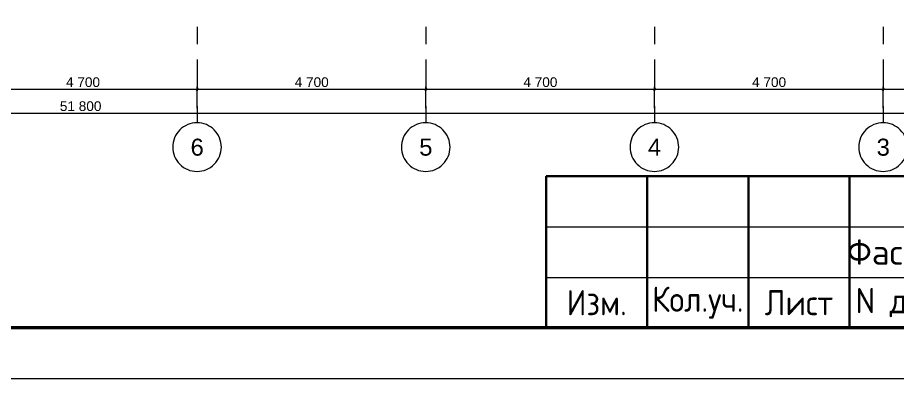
# Model space of a CAD drawing. Header units: millimetres. Extents: x 1499747 to 4230374, y -28481 to 441852.
# Drawn here: x 4128775 to 4146857, y 351570 to 358993 of the extents above; entities that cross this region are included whole.
import ezdxf
from ezdxf.enums import TextEntityAlignment as Align

# ---------------------------------------------------------------- set-up
doc = ezdxf.new("R2010")
doc.units = ezdxf.units.MM
doc.header["$MEASUREMENT"] = 0
doc.layers.add('Чертеж и Рисунок', color=7, linetype='Continuous')
doc.styles.add('РЎР“Р•РќР•Р\xa0Р\x98Р\xa0_РЎРўР\x98Р›Р¬_2', font='')
doc.styles.add('СПДС', font='isocpeur.ttf', dxfattribs={"width": 0.9})
doc.styles.get('РЎР“Р•РќР•Р\xa0Р\x98Р\xa0_РЎРўР\x98Р›Р¬_2').set_extended_font_data('GOST Common', italic=True)

# ---------------------------------------------------------------- blocks, each defined once
blk = doc.blocks.new('*U32')
at = {"lineweight": 0}
blk.add_lwpolyline([(-415, -5), (5, -5), (5, 292), (-415, 292)], close=True, dxfattribs=at)
at = {"color": 0, "linetype": 'Continuous', "lineweight": 50}
blk.add_lwpolyline([(-395, 287), (0, 287), (0, 0), (-395, 0)], close=True, dxfattribs=at)
at = {"lineweight": 35}
for points in [[(-120, 15), (-185, 15)], [(-185, 15), (-185, 0)], [(-175, 15), (-175, 0)], [(-165, 15), (-165, 0)], [(-155, 15), (-155, 0)]]:
    blk.add_lwpolyline(points, dxfattribs=at)
at = {"lineweight": 18}
for points in [[(-185, 10), (-120, 10)], [(-185, 5), (-120, 5)]]:
    blk.add_lwpolyline(points, dxfattribs=at)
at = {"lineweight": -2, "char_height": 2.5, "width": 10, "attachment_point": 5, "style": 'СПДС'}
for s, insert in [('Изм.', (-180, 2.5)), ('Кол.уч.', (-170, 2.5)), ('Лист', (-160, 2.5)), ('N док.', (-150, 2.5))]:
    blk.add_mtext(s, dxfattribs=dict(at, insert=insert))
at = {"style": 'СПДС'}
for tag, p in [('ШИФР_ПРОЕКТА_ЛИСТ2', (-65, 7.5)), ('ЛИСТ_второй', (-5, 5))]:
    blk.add_attdef(tag, text='', height=2.5, dxfattribs=at).set_placement(p, align=Align.MIDDLE_CENTER)

msp = doc.modelspace()

# ---------------------------------------------------------------- linework, layer by layer
at = {"layer": 'Чертеж и Рисунок', "color": 8, "linetype": 'Continuous', "lineweight": 15}
for points in [[(4132462.74167, 358802.04858), (4132462.74167, 358449.24804)], [(4137162.74886, 358802.04858), (4137162.74886, 358449.24804)], [(4141862.75604, 358802.04858), (4141862.75604, 358449.24804)], [(4146562.76322, 358802.04858), (4146562.76322, 358449.24804)], [(4132462.74167, 358131.74756), (4132462.74167, 357828.34709)], [(4137162.74886, 358131.74756), (4137162.74886, 357828.34709)], [(4141862.75604, 358131.74756), (4141862.75604, 357828.34709)], [(4146562.76322, 358131.74756), (4146562.76322, 357828.34709)], [(4132462.74167, 357828.34709), (4132462.74167, 357487.14657)], [(4137162.74886, 357828.34709), (4137162.74886, 357487.14657)], [(4141862.75604, 357828.34709), (4141862.75604, 357487.14657)], [(4146562.76322, 357828.34709), (4146562.76322, 357487.14657)], [(4132462.74167, 357169.64609), (4132462.74167, 356828.34557)], [(4137162.74886, 357169.64609), (4137162.74886, 356828.34557)], [(4141862.75604, 357169.64609), (4141862.75604, 356828.34557)], [(4146562.76322, 357169.64609), (4146562.76322, 356828.34557)]]:
    msp.add_lwpolyline(points, dxfattribs=at)
at = {"layer": 'Чертеж и Рисунок', "color": 7, "linetype": 'Continuous', "lineweight": 5}
for points in [[(4127762.73449, 357522.54663), (4132462.74167, 357522.54663)], [(4132487.74171, 357547.54666), (4132437.74164, 357497.54659)], [(4132462.74167, 357128.34602), (4132462.74167, 357569.4467)], [(4132462.74167, 357522.54663), (4137162.74886, 357522.54663)], [(4137187.74889, 357547.54666), (4137137.74882, 357497.54659)], [(4137162.74886, 357128.34602), (4137162.74886, 357569.4467)], [(4137162.74886, 357522.54663), (4141862.75604, 357522.54663)], [(4141887.75607, 357547.54666), (4141837.756, 357497.54659)], [(4141862.75604, 357128.34602), (4141862.75604, 357569.4467)], [(4141862.75604, 357522.54663), (4146562.76322, 357522.54663)], [(4146587.76325, 357547.54666), (4146537.76318, 357497.54659)], [(4146562.76322, 357128.34602), (4146562.76322, 357569.4467)], [(4146562.76322, 357522.54663), (4151262.7704, 357522.54663)], [(4104162.66844, 357029.04587), (4155962.77758, 357029.04587)]]:
    msp.add_lwpolyline(points, dxfattribs=at)
at = {"layer": 'Чертеж и Рисунок', "color": 8, "linetype": 'Continuous', "lineweight": 15}
for points in [[(4132962.74244, 356328.3448, 0.4142135624), (4132462.74167, 356828.34557, 0.4142135624), (4131962.74091, 356328.3448, 0.4142135624), (4132462.74167, 355828.34404, 0.4142135624)], [(4137662.74962, 356328.3448, 0.4142135624), (4137162.74886, 356828.34557, 0.4142135624), (4136662.74809, 356328.3448, 0.4142135624), (4137162.74886, 355828.34404, 0.4142135624)], [(4142362.7568, 356328.3448, 0.4142135624), (4141862.75604, 356828.34557, 0.4142135624), (4141362.75527, 356328.3448, 0.4142135624), (4141862.75604, 355828.34404, 0.4142135624)], [(4147062.76398, 356328.3448, 0.4142135624), (4146562.76322, 356828.34557, 0.4142135624), (4146062.76245, 356328.3448, 0.4142135624), (4146562.76322, 355828.34404, 0.4142135624)]]:
    msp.add_lwpolyline(points, format="xyb", close=True, dxfattribs=at)

# ---------------------------------------------------------------- block references
at = {"lineweight": 0}
ref = msp.add_blockref('*U32', (4178090.07684, 352609.64016), dxfattribs=dict(at, xscale=207.8567760686079, yscale=207.8567760686079, zscale=207.8567760686079))
ref.add_attrib('ШИФР_ПРОЕКТА_ЛИСТ2', 'Фасадная схема прокладки слаботочных кабельных линий (UTP) для системы управления фасадным освещением', dxfattribs={"height": 519.64194017, "style": 'СПДС'}).set_placement((4164579.3864, 354168.56598), align=Align.MIDDLE_CENTER)

# ---------------------------------------------------------------- texts
at = {"layer": 'Чертеж и Рисунок', "color": 7, "linetype": 'Continuous', "lineweight": 15, "char_height": 200.0004799, "attachment_point": 7, "style": 'РЎР“Р•РќР•Р\xa0Р\x98Р\xa0_РЎРўР\x98Р›Р¬_2'}
for s, insert in [('\\A1;{\\pql;\\fArial|b0|i0|c204|p0;\\W1.000000;4 700}', (4129769.55122, 357561.78329)), ('\\A1;{\\pql;\\fArial|b0|i0|c204|p0;\\W1.000000;4 700}', (4134469.51306, 357561.78329)), ('\\A1;{\\pql;\\fArial|b0|i0|c204|p0;\\W1.000000;4 700}', (4139169.58292, 357561.78329)), ('\\A1;{\\pql;\\fArial|b0|i0|c204|p0;\\W1.000000;4 700}', (4143869.65278, 357561.78329)), ('\\A1;{\\pql;\\fArial|b0|i0|c204|p0;\\W1.000000;51 800}', (4129643.25505, 357068.23721))]:
    msp.add_mtext(s, dxfattribs=dict(at, insert=insert))
at = {"layer": 'Чертеж и Рисунок', "color": 8, "linetype": 'Continuous', "lineweight": 15, "char_height": 350.0007754, "attachment_point": 7, "style": 'РЎР“Р•РќР•Р\xa0Р\x98Р\xa0_РЎРўР\x98Р›Р¬_2'}
for s, insert in [('\\A1;{\\pql;\\fArial|b0|i0|c204|p0;\\W1.000000;6}', (4132329.20214, 356147.45532)), ('\\A1;{\\pql;\\fArial|b0|i0|c204|p0;\\W1.000000;5}', (4137029.272, 356147.45532)), ('\\A1;{\\pql;\\fArial|b0|i0|c204|p0;\\W1.000000;4}', (4141729.34186, 356153.31471)), ('\\A1;{\\pql;\\fArial|b0|i0|c204|p0;\\W1.000000;3}', (4146429.41172, 356147.22094))]:
    msp.add_mtext(s, dxfattribs=dict(at, insert=insert))

doc.saveas('drawing.dxf')
